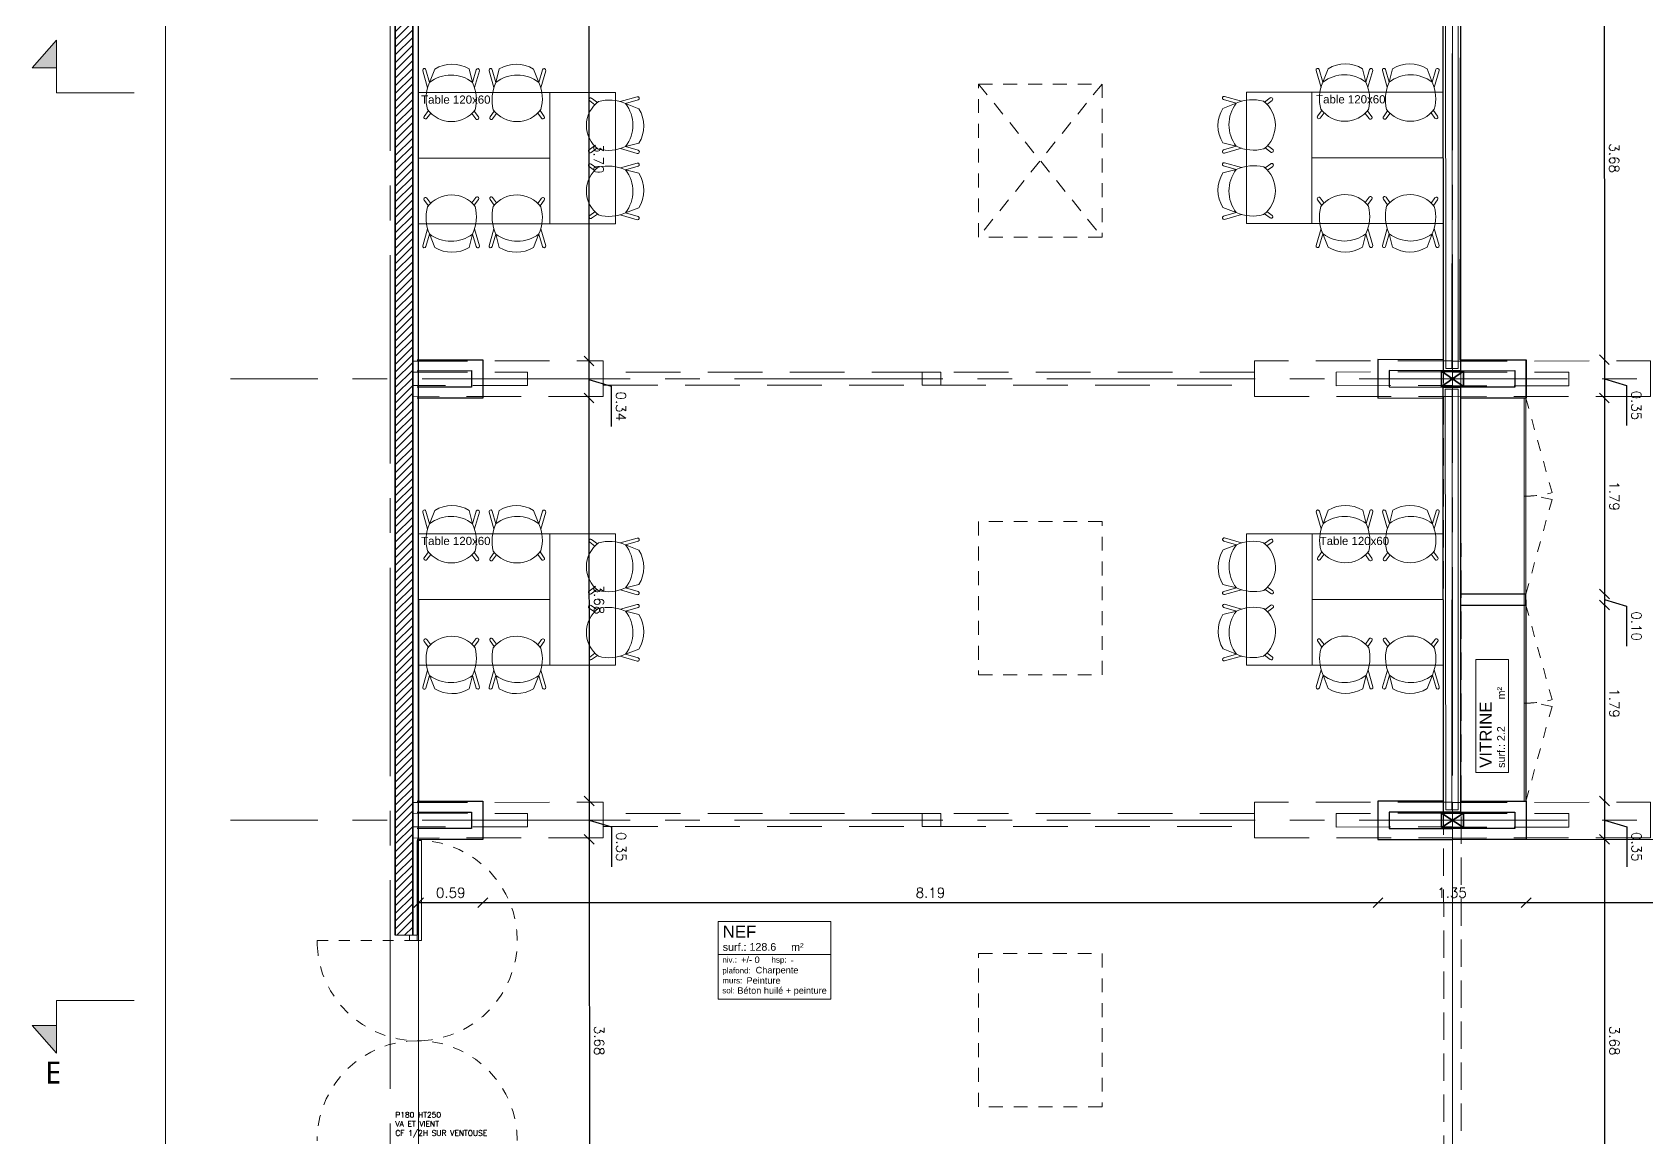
# Model space of a CAD drawing. Header units: metres. Extents: x -32.2 to 3, y -11.4 to 27.4.
# Drawn here: x -32.22 to -17.45, y 9.36 to 19.46 of the extents above; entities that cross this region are included whole.
import ezdxf

# ---------------------------------------------------------------- set-up
doc = ezdxf.new("R2010")
doc.units = ezdxf.units.M
doc.header["$PDMODE"] = 35
for name, pattern in [('1808PS0Ex1$0$CENTER2', [28.575000000000003, 19.05, -3.175, 3.175, -3.175]), ('1808PS0Ex1$0$DASHED', [0.75, 0.5, -0.25]), ('1808PS0Ex1$0$DASHED2', [9.524999999999999, 6.35, -3.175]), ('AXES', [2, 1.25, -0.25, 0.25, -0.25]), ('DASHED', [0.75, 0.5, -0.25]), ('DASHED2', [9.524999999999999, 6.35, -3.175])]:
    doc.linetypes.add(name, pattern=pattern)
doc.layers.get('0').update_dxf_attribs({"linetype": 'CONTINUOUS'})
doc.layers.get('DEFPOINTS').update_dxf_attribs({"linetype": 'CONTINUOUS'})
for name, color, linetype, lineweight in [('1808PS0Ex1$0$Ar0-Axe2', 25, '1808PS0Ex1$0$CENTER2', 5), ('1808PS0Ex1$0$Ar2-Maçon', 25, 'CONTINUOUS', 35), ('1808PS0Ex1$0$Ar2-Vue-FIN', 33, 'CONTINUOUS', 9), ('1808PS0Ex1$0$Ar3-Charpente', 25, 'CONTINUOUS', 18), ('1808PS0Ex1$0$Ar6-Projection', 33, '1808PS0Ex1$0$DASHED2', 9), ('Ar0-Axe1', 1, 'AXES', 5), ('Ar0-Cote', 1, 'CONTINUOUS', 5), ('Ar0-Etiquettes', 9, 'CONTINUOUS', 5), ('Ar0-Texte1', 2, 'CONTINUOUS', 15), ('Ar0-Texte2', 6, 'CONTINUOUS', 15), ('Ar2-Vue-FIN', 9, 'CONTINUOUS', 9), ('Ar3-Charpente', 6, 'CONTINUOUS', 18), ('Ar6-Cloison', 3, 'CONTINUOUS', 25), ('Ar6-Doublage', 2, 'CONTINUOUS', 25), ('Ar6-Projection', 1, 'DASHED2', 9), ('Ar7-Menuiserie', 4, 'CONTINUOUS', 9), ('Ar7-Porte', 4, 'CONTINUOUS', 9), ('Ar9-Mobilier-2', 2, 'CONTINUOUS', 9)]:
    doc.layers.add(name, color=color, linetype=linetype, lineweight=lineweight)
for name, color, linetype, lineweight, plot in [('1808PS0Ex1$0$Ar0-Invisible', 25, 'CONTINUOUS', 5, False), ('Ar0-Invisible', 42, 'CONTINUOUS', 5, False), ('Ar0-SU', 42, 'CONTINUOUS', 5, False)]:
    doc.layers.add(name, color=color, linetype=linetype, lineweight=lineweight, plot=plot)
doc.styles.add('arial', font='arial.ttf')
doc.styles.add('HELV', font='swiss.ttf')
doc.styles.get("Standard").update_dxf_attribs({"font": 'romans.shx'})
doc.linetypes.add('BATTING', pattern='A,0.0001,-0.1,[134,ltypeshp.shx,S=0.1,R=0,X=-0.1,Y=0],-0.2,[134,ltypeshp.shx,S=0.1,R=180,X=0.1,Y=0],-0.1', length=0.4001)
doc.dimstyles.new('50E', dxfattribs={"dimscale": 0.5, "dimtxt": 0.18, "dimasz": 0.18, "dimexe": 0.18, "dimexo": 0.0625, "dimgap": 0.09, "dimtad": 1, "dimzin": 0, "dimdsep": 46, "dimtxsty": 'Standard', "dimblk1": 'OBLIQUE', "dimblk2": 'OBLIQUE', "dimsah": 1, "dimcen": 0, "dimse1": 1, "dimse2": 1, "dimclrt": 256, "dimadec": 0, "dimazin": 0, "dimtfac": 1, "dimtofl": 0, "dimtmove": 0, "dimatfit": 3, "dimldrblk": 'OBLIQUE', "dimfxl": 1, "dimtolj": 1, "dimtzin": 0, "dimarcsym": 0})

# ---------------------------------------------------------------- blocks, each defined once
blk = doc.blocks.new('1808PS0Ex1')
at = {"layer": '1808PS0Ex1$0$Ar2-Maçon'}
h = blk.add_hatch(dxfattribs=at)
h.set_pattern_fill('ANSI31', color=256, scale=0.4, style=0)
h.set_pattern_definition([(45, (-30.70730043629646, -100.0000000000175), (-0.03535533905932738, 0.03535533905932738), [])])
h.paths.add_polyline_path([(-27.61671632951462, 0.5499999999822653), (-27.77686342883473, 0.5499999999822653), (-27.77055688984728, -1.739408617140725e-11), (-27.61055688984743, -1.739408617140725e-11)])
h.paths.add_polyline_path([(-28.74055688984606, 9.281223467321679), (-28.90055688984603, 9.281223467321642), (-28.90055688984603, 6.090568572073948), (-27.84055688985154, 6.090568572073948), (-27.78664734164162, 1.349440086031967), (-27.62623546354503, 1.349440086031967), (-27.68055688985169, 6.250568572073973), (-28.74055688984618, 6.250568572073973)])
h.paths.add_polyline_path([(-28.90055688984603, 11.21122346732171), (-28.74055688984608, 11.21122346732171), (-28.74055688984618, 24.37848262933773), (-6.080556889845866, 24.37848262933773), (-0.4016615791242657, 24.40684772025423), (-0.3884160564948616, 23.60198743340698), (0.2714945876673482, 23.61284753113262), (0.2550823794476855, 24.61013053651573), (-6.081056369277576, 24.57848262933777), (-30.40820273309123, 24.5784826293376), (-30.40820273309123, 24.37848262933761), (-28.90055688984603, 24.37848262933773)])
at = {"layer": '1808PS0Ex1$0$Ar0-Axe2', "ltscale": 0.1}
for p, q in [((-28.94655688984869, 26.00014028219169), (-28.94655688984869, -1.016187853858185)), ((-19.23055688984869, 26.00640681752378), (-19.23055688984869, -1.016187853858185)), ((1.823962337676903, 16.29606481584904), (-30.40820273309123, 16.29606481584904)), ((1.823962337676903, 12.26138574329258), (-30.40820273309123, 12.26138574329252))]:
    blk.add_line(p, q, dxfattribs=at)
at = {"layer": '1808PS0Ex1$0$Ar0-Invisible'}
blk.add_lwpolyline([(2.994182727145244, -2.315541203338967), (-31.00212931022145, -2.315541203338967), (-31.00212931022145, 26.18445701188864), (2.994182727145244, 26.18445701188864)], close=True, dxfattribs=at)
at = {"layer": '1808PS0Ex1$0$Ar2-Maçon'}
for points in [[(-28.74055688984663, 11.21122346732171), (-28.74055688984663, 24.37848262933773), (-6.080556889846775, 24.37848262933773), (-0.4016615791247204, 24.40684772025423), (-0.388416056495771, 23.60198743340698), (0.2714945876664387, 23.61284753113262), (0.255082379446776, 24.61013053651573), (-6.081056369278485, 24.57848262933777), (-28.90055688984694, 24.57848262933777), (-28.97965920974184, 24.57848262933771)], [(-28.97965920974184, 24.37848262933773), (-28.90055688984694, 24.37848262933773), (-28.90055688984694, 11.21122346732171)], [(-19.13055688984878, 16.36606480418254), (-19.33055688984859, 16.22606480418256)], [(-19.33055688984678, 16.36606480418254), (-19.13055688984696, 16.22606480418256)], [(-19.33055688984678, 16.22606480418256), (-19.33055688984678, 16.36606480418254), (-19.13055688984696, 16.36606480418254), (-19.13055688984696, 16.22606480418256), (-19.33055688984678, 16.22606480418256)], [(-19.13055688984878, 12.32638573162552), (-19.33055688984859, 12.19638573162547)], [(-19.33055688984678, 12.32638573162552), (-19.13055688984696, 12.19638573162547)], [(-19.33055688984678, 12.19638573162547), (-19.33055688984678, 12.32638573162552), (-19.13055688984696, 12.32638573162552), (-19.13055688984696, 12.19638573162547), (-19.33055688984678, 12.19638573162547)]]:
    blk.add_lwpolyline(points, dxfattribs=at)
at = {"layer": '1808PS0Ex1$0$Ar2-Vue-FIN', "linetype": '1808PS0Ex1$0$DASHED', "ltscale": 0.5}
for points in [[(-19.31830817361245, 24.37848262933773), (-19.30982858876991, 8.296044545062792)], [(-19.1495443681057, 8.295886933900135), (-19.15788509625745, 24.37848262933773)]]:
    blk.add_lwpolyline(points, dxfattribs=at)
at = {"layer": '1808PS0Ex1$0$Ar3-Charpente'}
blk.add_lwpolyline([(-28.74055688984663, 12.09888393693493), (-28.74055688984668, 11.21122346732171), (-28.90055688984694, 11.21122346732171)], dxfattribs=at)
at = {"layer": '1808PS0Ex1$0$Ar6-Projection', "linetype": '1808PS0Ex1$0$DASHED'}
for points in [[(-28.74055688984663, 16.45856479051654), (-27.0002229226352, 16.46106476515198), (-27.0002229226352, 16.13606481581697), (-28.74055688984663, 16.13356484118153)], [(-19.23055674189518, 16.46106476515198), (-21.04089085706232, 16.46106476515198), (-21.04089085706232, 16.13606481581697), (-19.23055674189518, 16.13606481581697)], [(-19.23055674189518, 16.4585646752839), (-17.42022292263528, 16.46106476515198), (-17.42022292263528, 16.13606481581697), (-19.23055674189518, 16.13356472594889)], [(-28.74055526643271, 16.3560648164082), (-27.69076525155129, 16.35681250501163), (-27.69072558818495, 16.2364056814616), (-28.74055688984663, 16.23606481581697)], [(-21.04089085706232, 16.35856479051654), (-27.0002229226352, 16.35856479051654), (-27.0002229226352, 16.23856479045241), (-21.04089085706232, 16.23856479045241)], [(-24.08055842542798, 16.35757785266901), (-23.91055603428576, 16.35757785266901), (-23.91055603428576, 16.23763305002046), (-24.08055842542798, 16.23763305002046)], [(-19.23055688984869, 16.36106476515198), (-20.29537618564018, 16.35856479051654), (-20.29537618564018, 16.23356484118153), (-19.23055688984869, 16.23606481581697)], [(-19.23055674189518, 16.3585646752839), (-18.16573759405719, 16.35856479051654), (-18.16573759405719, 16.23356484118153), (-19.23055674189518, 16.23356472594889)], [(-28.74055688984663, 12.42388571796002), (-27.0002229226352, 12.42638569259547), (-27.0002229226352, 12.10138574326046), (-28.74055688984663, 12.09888576862502)], [(-19.23055674189518, 12.42638569259547), (-21.04089085706232, 12.42638569259547), (-21.04089085706232, 12.10138574326046), (-19.23055674189518, 12.10138574326046)], [(-19.23055674189518, 12.42388560272738), (-17.42022292263528, 12.42638569259547), (-17.42022292263528, 12.10138574326046), (-19.23055674189518, 12.09888565339238)], [(-28.74055526643271, 12.32138574385168), (-27.69076525155129, 12.32213343245511), (-27.69072558818495, 12.20172660890508), (-28.74055688984663, 12.20138574326046)], [(-21.04089085706232, 12.32388571796002), (-27.0002229226352, 12.32388571796002), (-27.0002229226352, 12.2038857178959), (-21.04089085706232, 12.2038857178959)], [(-24.08055842542798, 12.3228987801125), (-23.91055603428576, 12.3228987801125), (-23.91055603428576, 12.20295397746395), (-24.08055842542798, 12.20295397746395)], [(-19.23055688984869, 12.32638569259547), (-20.29537618564018, 12.32388571796002), (-20.29537618564018, 12.19888576862502), (-19.23055688984869, 12.20138574326046)], [(-19.23055674189518, 12.32388560272738), (-18.16573759405719, 12.32388571796002), (-18.16573759405719, 12.19888576862502), (-19.23055674189518, 12.19888565339238)]]:
    blk.add_lwpolyline(points, close=True, dxfattribs=at)
blk = doc.blocks.new('LOTTUS')
blk.add_lwpolyline([(0.1098644995359308, -0.2173322060267537, -0.4957376398477275), (0.1064533259424643, 0.2190232531730913, -0.1644118430725165), (0.3581843181733575, 0.1947238961932918, -0.3381160712990178), (0.3576651722341033, -0.1990109897463768, -0.1745926867456057)], format="xyb", close=True)
for points in [[(0.07269182625478265, 0.1880864443608097), (0.02440707238369555, 0.223703610778557, -0.9999999999999999), (0.04221565559252127, 0.2478459877140295), (0.09452952352095068, 0.2092567521773283)], [(0.3111280003906138, 0.2123543770689515), (0.4651405126541555, 0.2568557918844867, -0.9999999999999999), (0.4734682413767075, 0.2280348110836279), (0.3581843181732651, 0.1947238961934161)], [(0.3581843181728317, 0.1947238961935263), (0.4807053084217898, 0.1631627545978027, -0.2832723796531212), (0.4802850478206082, -0.1512170105782076), (0.3576651722341033, -0.1990109897463768)], [(0.0782221087045265, -0.188469666073626), (0.0299373548334394, -0.2240868324913734, 0.9999999999999999), (0.04774593804226512, -0.2482292094268459), (0.1000598059706945, -0.2096399738901447)], [(0.3098825222390467, -0.2164571253438581), (0.4651405126541555, -0.2613184170229808, 0.9999999999999999), (0.4734682413767075, -0.2324974362221219), (0.3581843181732651, -0.1991865213319102)]]:
    blk.add_lwpolyline(points, format="xyb")
blk = doc.blocks.new('MOB_3xtable120x60')
for points in [[(0, 0.599999999999909), (1.200000000000045, 0.599999999999909), (1.200000000000045, 0), (0, 0), (0, 0.599999999999909)], [(1.200000000000045, 0), (1.200000000000045, 0.6000000000000227)], [(1.200000000000045, 0.6000000000000227), (1.200000000000045, 0)], [(1.799999999999955, 0.6000000000000227), (1.799999999999955, -0.6000000000000227), (1.200000000000045, -0.6000000000000227), (1.200000000000045, 0.6000000000000227), (1.799999999999955, 0.6000000000000227)], [(0, -1.13686837721616e-13), (1.200000000000045, -1.13686837721616e-13), (1.200000000000045, -0.6000000000000227), (0, -0.6000000000000227), (0, -1.13686837721616e-13)]]:
    blk.add_lwpolyline(points)
at = {"xscale": -0.9999999999999997}
for p, rotation in [((0.2990895475347664, 0.3349338223704734), 269.9974454523128), ((1.534933822370519, 0.3009104521165611), 179.9974454523129), ((0.9009104521571842, -0.3349338220207194), 89.9974455189087)]:
    blk.add_blockref('LOTTUS', p, dxfattribs=dict(at, rotation=rotation))
for p, rotation in [((0.9009104521571842, 0.3349338220207194), 90.00255448109125), ((1.534933822020768, -0.3009104525058568), 0.002554481091243947), ((0.2990895475347664, -0.3349338223704734), 270.0025545476871)]:
    blk.add_blockref('LOTTUS', p, dxfattribs=dict(rotation=rotation))
blk = doc.blocks.new('Etiq-SML-piece')
at = {"layer": 'Ar0-Texte1'}
blk.add_lwpolyline([(-0.4659247579503472, 0.6589171117387878), (0.5659247579503471, 0.6589171117388446), (0.565924757950404, 0.3576282829875481), (-0.4659247579503472, 0.3576282829875481)], close=True, dxfattribs=at)
at = {"layer": 'Ar0-Texte1', "char_height": 0.07, "width": 0.1553021768689233, "attachment_point": 1, "style": 'HELV'}
for s, insert in [('surf.:', (-0.4230409586853284, 0.4616191146502899)), ('m²', (0.202467720800496, 0.4616191146502899))]:
    blk.add_mtext(s, dxfattribs=dict(at, insert=insert))
at = {"layer": 'Ar0-Texte1', "style": 'HELV'}
blk.add_attdef('NOM', (-0.4230409586853284, 0.5116962545419653), '', height=0.11, rotation=359.9999999999968, dxfattribs=at)
blk.add_attdef('SURFACE', (-0.178280560903886, 0.392644143403686), '', height=0.07, dxfattribs=at)
blk = doc.blocks.new('Etiq-BIG-piece')
at = {"layer": 'Ar0-Texte1'}
blk.add_lwpolyline([(-0.4659247579503472, 0.6589171117387878), (0.5659247579503471, 0.6589171117388446), (0.565924757950404, 0.3576282829875481), (-0.4659247579503472, 0.3576282829875481)], close=True, dxfattribs=at)
at = {"layer": 'Ar0-Texte2'}
blk.add_lwpolyline([(-0.4659247579503472, 0.6589171117387878), (0.5659247579503471, 0.6589171117388446), (0.565924757950404, -0.04999999999999999), (-0.4659247579503472, -0.04999999999999999)], close=True, dxfattribs=at)
at = {"layer": 'Ar0-Texte1', "char_height": 0.07, "width": 0.1553021768689233, "attachment_point": 1, "style": 'HELV'}
for s, insert in [('surf.:', (-0.4230409586853284, 0.4616191146502899)), ('m²', (0.202467720800496, 0.4616191146502899))]:
    blk.add_mtext(s, dxfattribs=dict(at, insert=insert))
at = {"layer": 'Ar0-Texte1', "style": 'HELV'}
blk.add_attdef('NOM', (-0.4230409586853284, 0.5116962545419653), '', height=0.11, rotation=359.9999999999968, dxfattribs=at)
blk.add_attdef('SURFACE', (-0.178280560903886, 0.392644143403686), '', height=0.07, dxfattribs=at)
at = {"layer": 'Ar0-Texte2', "width": 0.1411837971535666, "attachment_point": 1, "style": 'HELV'}
for s, insert, char_height in [('{\\fArial|b0|i0|c0|p34;niv.:}', (-0.4269394858912392, 0.3364343522337208), 0.05230598233063431), ('{\\fArial|b0|i0|c0|p34;hsp:}', (0.02331649080463194, 0.3364343522337208), 0.0522902952420617), ('{\\fArial|b0|i0|c0|p34;plafond:}', (-0.4269394858912392, 0.2376998877368919), 0.05230598233063431), ('{\\fArial|b0|i0|c0|p34;sol:}', (-0.4269394858912392, 0.05541138265676865), 0.05230598233063431), ('{\\fArial|b0|i0|c0|p34;murs:}', (-0.4269394858912392, 0.1465556351968303), 0.05230598233063431)]:
    blk.add_mtext(s, dxfattribs=dict(at, insert=insert, char_height=char_height))
at = {"layer": 'Ar0-Texte2', "style": 'HELV'}
for tag, p in [('NIV', (-0.2548923381198733, 0.2804519108652926)), ('HSP', (0.1991466370816397, 0.2766506339811599)), ('MTX-MURS', (-0.2054641779579924, 0.0904497757465606)), ('MTX-P', (-0.1218304624152324, 0.1854570142098282)), ('MTX-SOL', (-0.2891205461875188, -0.0007438440247142242))]:
    blk.add_attdef(tag, p, '', height=0.06, rotation=359.9999999999968, dxfattribs=at)
blk = doc.blocks.new('B-MINT-Vitrine2')
at = {"layer": 'Ar2-Vue-FIN', "linetype": 'DASHED', "ltscale": 0.2}
for p, q in [((-0.000396666682039637, -0.004261660394167421), (0.238023304002013, -0.8690054732748451)), ((-0.0003966666820378606, -1.796535832719922), (0.238023304002013, -0.9317878373532253)), ((-0.0003966666820378606, -1.896527467747891), (0.238023304002013, -2.761275463114587)), ((-0.000396666682039637, -3.688801640073645), (0.238023304002013, -2.824057827192968))]:
    blk.add_line(p, q, dxfattribs=at)
for centre, start, end in [((-0.0003980203351723333, 0.02072414249144394), 269.969023183455, 285.0011588979846), ((-0.0003980203351705569, -1.821517453119514), 74.99884110201552, 90.03097681654505), ((-0.0003980203351705569, -1.871545847348299), 269.969023183455, 285.0011588979845), ((-0.0003980203351723333, -3.713787442959257), 74.9988411020154, 90.03097681654505)]:
    blk.add_arc(centre, 0.9211207939626173, start, end, dxfattribs=at)
at = {"layer": 'Ar7-Menuiserie'}
for points in [[(-0.0008960219105542677, -0.9003967937785387), (-0.01538128992105925, -0.9003967937785387), (-0.01538128992105925, -0.004257754837155403), (-0.0008960219105542677, -0.004257754837155403)], [(-0.0008960219105542677, -0.9003967937785387), (-0.01538128992105925, -0.9003967937785387), (-0.01538128992105925, -1.796535832719922), (-0.0008960219105542677, -1.796535832719922)], [(-0.0008960219105542677, -2.792666506689274), (-0.01538128992105925, -2.792666506689274), (-0.01538128992105925, -1.896527467747891), (-0.0008960219105542677, -1.896527467747891)], [(-0.0008960219105542677, -2.792666506689274), (-0.01538128992105925, -2.792666506689274), (-0.01538128992105925, -3.688805545630657), (-0.0008960219105542677, -3.688805545630657)]]:
    blk.add_lwpolyline(points, close=True, dxfattribs=at)
blk = doc.blocks.new('_OBLIQUE')
at = {"color": 0, "linetype": 'ByBlock'}
blk.add_line((-0.5, -0.5), (0.5, 0.5), dxfattribs=at)
blk = doc.blocks.new('*D31')
at = {"layer": 'Ar0-Cote', "color": 0, "lineweight": -2, "transparency": 16777216}
blk.add_line((-27.13103444448494, 20.15619332863362), (-27.12909925174492, 16.45999276394248), dxfattribs=at)
at = {"layer": 'DEFPOINTS', "color": 0, "transparency": 16777216}
for p in [(-27.84890661917677, 20.15581747754102), (-28.1005568898467, 16.45948414496048), (-27.12909925174492, 16.45999276394248)]:
    blk.add_point(p, dxfattribs=at)
at = {"layer": 'Ar0-Cote', "color": 0, "lineweight": -2, "transparency": 16777216, "xscale": 0.09, "yscale": 0.09, "zscale": 0.09}
for p, rotation in [((-27.13103444448494, 20.15619332863362), 90.02999793016518), ((-27.12909925174492, 16.45999276394248), 270.0299979301652)]:
    blk.add_blockref('_OBLIQUE', p, dxfattribs=dict(at, rotation=rotation))
at = {"layer": 'Ar0-Cote', "transparency": 16777216, "insert": (-27.04006686045023, 18.30814016692441), "char_height": 0.09, "attachment_point": 5, "rotation": 270.0299979301652}
blk.add_mtext('\\A1;3.70', dxfattribs=at)
blk = doc.blocks.new('*D32')
at = {"layer": 'Ar0-Cote', "color": 0, "lineweight": -2, "transparency": 16777216}
for p, q in [((-27.12909925174491, 16.45999276394248), (-27.12892205052442, 16.12154004154889)), ((-27.12901065113466, 16.29076640274569), (-26.92647887245955, 16.23012243250383)), ((-26.92647887245955, 16.23012243250383), (-26.92628590223445, 15.86155105444841))]:
    blk.add_line(p, q, dxfattribs=at)
at = {"layer": 'DEFPOINTS', "color": 0, "transparency": 16777216}
for p in [(-28.1005568898467, 16.45948414496048), (-28.1005568898467, 16.12103132979094), (-27.12892205052442, 16.12154004154889)]:
    blk.add_point(p, dxfattribs=at)
at = {"layer": 'Ar0-Cote', "color": 0, "lineweight": -2, "transparency": 16777216, "xscale": 0.09, "yscale": 0.09, "zscale": 0.09}
for p, rotation in [((-27.12909925174491, 16.45999276394248), 90.02999793016518), ((-27.12892205052442, 16.12154004154889), 270.0299979301652)]:
    blk.add_blockref('_OBLIQUE', p, dxfattribs=dict(at, rotation=rotation))
at = {"layer": 'Ar0-Cote', "transparency": 16777216, "insert": (-26.8363823996823, 16.04588386411247), "char_height": 0.09, "attachment_point": 5, "rotation": 270.0299979301652}
blk.add_mtext('\\A1;0.34', dxfattribs=at)
blk = doc.blocks.new('*D33')
at = {"layer": 'Ar0-Cote', "color": 0, "lineweight": -2, "transparency": 16777216}
blk.add_line((-27.12892205052443, 16.12154004154889), (-27.12699298166765, 12.43703603824113), dxfattribs=at)
at = {"layer": 'DEFPOINTS', "color": 0, "transparency": 16777216}
for p in [(-28.1005568898467, 16.12103132979094), (-28.1005568898467, 12.43652631649469), (-27.12699298166765, 12.43703603824113)]:
    blk.add_point(p, dxfattribs=at)
at = {"layer": 'Ar0-Cote', "color": 0, "lineweight": -2, "transparency": 16777216, "xscale": 0.09, "yscale": 0.09, "zscale": 0.09}
for p, rotation in [((-27.12892205052443, 16.12154004154889), 90.02999793016518), ((-27.12699298166765, 12.43703603824113), 270.0299979301652)]:
    blk.add_blockref('_OBLIQUE', p, dxfattribs=dict(at, rotation=rotation))
at = {"layer": 'Ar0-Cote', "transparency": 16777216, "insert": (-27.03795752843134, 14.27933516053137), "char_height": 0.09, "attachment_point": 5, "rotation": 270.0299979301652}
blk.add_mtext('\\A1;3.68', dxfattribs=at)
blk = doc.blocks.new('*D34')
at = {"layer": 'Ar0-Cote', "color": 0, "lineweight": -2, "transparency": 16777216}
for p, q in [((-27.12699298166768, 12.43703603824113), (-27.12680955244072, 12.08668788002093)), ((-27.1269012670542, 12.26186195913103), (-26.92436948837909, 12.20121798888917)), ((-26.92436948837909, 12.20121798888917), (-26.92417876199381, 11.83693232453207))]:
    blk.add_line(p, q, dxfattribs=at)
at = {"layer": 'DEFPOINTS', "color": 0, "transparency": 16777216}
for p in [(-28.1005568898467, 12.43652631649469), (-28.10032262557541, 12.08617818488982), (-27.12680955244072, 12.08668788002093)]:
    blk.add_point(p, dxfattribs=at)
at = {"layer": 'Ar0-Cote', "color": 0, "lineweight": -2, "transparency": 16777216, "xscale": 0.09, "yscale": 0.09, "zscale": 0.09}
for p, rotation in [((-27.12699298166768, 12.43703603824113), 90.02999793016518), ((-27.12680955244072, 12.08668788002093), 270.0299979301652)]:
    blk.add_blockref('_OBLIQUE', p, dxfattribs=dict(at, rotation=rotation))
at = {"layer": 'Ar0-Cote', "transparency": 16777216, "insert": (-26.83427413752175, 12.01912227734698), "char_height": 0.09, "attachment_point": 5, "rotation": 270.0299979301652}
blk.add_mtext('\\A1;0.35', dxfattribs=at)
blk = doc.blocks.new('*D35')
at = {"layer": 'Ar0-Cote', "color": 0, "lineweight": -2, "transparency": 16777216}
blk.add_line((-27.12680955244073, 12.08668788002093), (-27.12488285643167, 8.406715994324069), dxfattribs=at)
at = {"layer": 'DEFPOINTS', "color": 0, "transparency": 16777216}
for p in [(-28.10032262557541, 12.08617818488982), (-28.09924830076132, 8.406205852923193), (-27.12488285643167, 8.406715994324069)]:
    blk.add_point(p, dxfattribs=at)
at = {"layer": 'Ar0-Cote', "color": 0, "lineweight": -2, "transparency": 16777216, "xscale": 0.09, "yscale": 0.09, "zscale": 0.09}
for p, rotation in [((-27.12680955244073, 12.08668788002093), 90.02999793016518), ((-27.12488285643167, 8.406715994324069), 270.0299979301652)]:
    blk.add_blockref('_OBLIQUE', p, dxfattribs=dict(at, rotation=rotation))
at = {"layer": 'Ar0-Cote', "transparency": 16777216, "insert": (-27.0358462167715, 10.24674905780885), "char_height": 0.09, "attachment_point": 5, "rotation": 270.0299979301652}
blk.add_mtext('\\A1;3.68', dxfattribs=at)
blk = doc.blocks.new('*D48')
at = {"layer": 'Ar0-Cote', "color": 0, "lineweight": -2, "transparency": 16777216}
blk.add_line((-17.84274183295289, 20.15605712872552), (-17.84149007878769, 16.47143634315533), dxfattribs=at)
at = {"layer": 'DEFPOINTS', "color": 0, "transparency": 16777216}
for p in [(-18.55838859611931, 20.15581400633417), (-18.56023485769732, 16.47119216829363), (-17.84149007878769, 16.47143634315533)]:
    blk.add_point(p, dxfattribs=at)
at = {"layer": 'Ar0-Cote', "color": 0, "lineweight": -2, "transparency": 16777216, "xscale": 0.09, "yscale": 0.09, "zscale": 0.09}
for p, rotation in [((-17.84274183295289, 20.15605712872552), 90.01946475148158), ((-17.84149007878769, 16.47143634315533), 270.0194647514816)]:
    blk.add_blockref('_OBLIQUE', p, dxfattribs=dict(at, rotation=rotation))
at = {"layer": 'Ar0-Cote', "transparency": 16777216, "insert": (-17.75211596106385, 18.31377731109997), "char_height": 0.09, "attachment_point": 5, "rotation": 270.01946475148156}
blk.add_mtext('\\A1;3.68', dxfattribs=at)
blk = doc.blocks.new('*D49')
at = {"layer": 'Ar0-Cote', "color": 0, "lineweight": -2, "transparency": 16777216}
for p, q in [((-17.84149007878771, 16.47143634315533), (-17.84137112054272, 16.12127491827806)), ((-17.84143059966522, 16.2963556307167), (-17.63890997311803, 16.23567442833132)), ((-17.63890997311803, 16.23567442833132), (-17.63878621651989, 15.87138873506715))]:
    blk.add_line(p, q, dxfattribs=at)
at = {"layer": 'DEFPOINTS', "color": 0, "transparency": 16777216}
for p in [(-18.56023485769732, 16.47119216829363), (-18.55838986752225, 16.12103132979086), (-17.84137112054272, 16.12127491827806)]:
    blk.add_point(p, dxfattribs=at)
at = {"layer": 'Ar0-Cote', "color": 0, "lineweight": -2, "transparency": 16777216, "xscale": 0.09, "yscale": 0.09, "zscale": 0.09}
for p, rotation in [((-17.84149007878771, 16.47143634315533), 90.01946475148158), ((-17.84137112054272, 16.12127491827806), 270.0194647514816)]:
    blk.add_blockref('_OBLIQUE', p, dxfattribs=dict(at, rotation=rotation))
at = {"layer": 'Ar0-Cote', "transparency": 16777216, "insert": (-17.54884810001251, 16.05356215685877), "char_height": 0.09, "attachment_point": 5, "rotation": 270.01946475148156}
blk.add_mtext('\\A1;0.35', dxfattribs=at)
blk = doc.blocks.new('*D50')
at = {"layer": 'Ar0-Cote', "color": 0, "lineweight": -2, "transparency": 16777216}
blk.add_line((-17.84137112054272, 16.12127491827806), (-17.8407622463041, 14.32901351600233), dxfattribs=at)
at = {"layer": 'DEFPOINTS', "color": 0, "transparency": 16777216}
for p in [(-18.55838986752225, 16.12103132979086), (-18.55937344803132, 14.32876938652001), (-17.8407622463041, 14.32901351600233)]:
    blk.add_point(p, dxfattribs=at)
at = {"layer": 'Ar0-Cote', "color": 0, "lineweight": -2, "transparency": 16777216, "xscale": 0.09, "yscale": 0.09, "zscale": 0.09}
for p, rotation in [((-17.84137112054272, 16.12127491827806), 90.01946475148158), ((-17.8407622463041, 14.32901351600233), 270.0194647514816)]:
    blk.add_blockref('_OBLIQUE', p, dxfattribs=dict(at, rotation=rotation))
at = {"layer": 'Ar0-Cote', "transparency": 16777216, "insert": (-17.75106668861697, 15.22517479229974), "char_height": 0.09, "attachment_point": 5, "rotation": 270.01946475148156}
blk.add_mtext('\\A1;1.79', dxfattribs=at)
blk = doc.blocks.new('*D51')
at = {"layer": 'Ar0-Cote', "color": 0, "lineweight": -2, "transparency": 16777216}
for p, q in [((-17.84076224630408, 14.32901351600233), (-17.84072826821938, 14.2289967870006)), ((-17.84074525726173, 14.27900515150147), (-17.63822463071454, 14.21832394911609)), ((-17.63822463071454, 14.21832394911609), (-17.6381008741164, 13.85403825585192))]:
    blk.add_line(p, q, dxfattribs=at)
at = {"layer": 'DEFPOINTS', "color": 0, "transparency": 16777216}
for p in [(-18.55937344803132, 14.32876938652001), (-18.55937344803132, 14.22875264597511), (-17.84072826821938, 14.2289967870006)]:
    blk.add_point(p, dxfattribs=at)
at = {"layer": 'Ar0-Cote', "color": 0, "lineweight": -2, "transparency": 16777216, "xscale": 0.09, "yscale": 0.09, "zscale": 0.09}
for p, rotation in [((-17.84076224630408, 14.32901351600233), 90.01946475148158), ((-17.84072826821938, 14.2289967870006), 270.0194647514816)]:
    blk.add_blockref('_OBLIQUE', p, dxfattribs=dict(at, rotation=rotation))
at = {"layer": 'Ar0-Cote', "transparency": 16777216, "insert": (-17.54816275760903, 14.03621167764354), "char_height": 0.09, "attachment_point": 5, "rotation": 270.01946475148156}
blk.add_mtext('\\A1;0.10', dxfattribs=at)
blk = doc.blocks.new('*D52')
at = {"layer": 'Ar0-Cote', "color": 0, "lineweight": -2, "transparency": 16777216}
blk.add_line((-17.84072826821938, 14.2289967870006), (-17.84011940412398, 12.43676524197635), dxfattribs=at)
at = {"layer": 'DEFPOINTS', "color": 0, "transparency": 16777216}
for p in [(-18.55937344803132, 14.22875264597511), (-18.57385859760513, 12.43651597315194), (-17.84011940412398, 12.43676524197635)]:
    blk.add_point(p, dxfattribs=at)
at = {"layer": 'Ar0-Cote', "color": 0, "lineweight": -2, "transparency": 16777216, "xscale": 0.09, "yscale": 0.09, "zscale": 0.09}
for p, rotation in [((-17.84072826821938, 14.2289967870006), 90.01946475148158), ((-17.84011940412398, 12.43676524197635), 270.0194647514816)]:
    blk.add_blockref('_OBLIQUE', p, dxfattribs=dict(at, rotation=rotation))
at = {"layer": 'Ar0-Cote', "transparency": 16777216, "insert": (-17.75042384136524, 13.33291158964802), "char_height": 0.09, "attachment_point": 5, "rotation": 270.01946475148156}
blk.add_mtext('\\A1;1.79', dxfattribs=at)
blk = doc.blocks.new('*D53')
at = {"layer": 'Ar0-Cote', "color": 0, "lineweight": -2, "transparency": 16777216}
for p, q in [((-17.84011940412397, 12.43676524197635), (-17.84000038627844, 12.08642837894642)), ((-17.84005989520121, 12.26159681046138), (-17.63753926865402, 12.200915608076)), ((-17.63753926865402, 12.200915608076), (-17.63741551205588, 11.83662991481183))]:
    blk.add_line(p, q, dxfattribs=at)
at = {"layer": 'DEFPOINTS', "color": 0, "transparency": 16777216}
for p in [(-18.57385859760513, 12.43651597315194), (-18.57387816495723, 12.08617906304129), (-17.84000038627844, 12.08642837894642)]:
    blk.add_point(p, dxfattribs=at)
at = {"layer": 'Ar0-Cote', "color": 0, "lineweight": -2, "transparency": 16777216, "xscale": 0.09, "yscale": 0.09, "zscale": 0.09}
for p, rotation in [((-17.84011940412397, 12.43676524197635), 90.01946475148158), ((-17.84000038627844, 12.08642837894642), 270.0194647514816)]:
    blk.add_blockref('_OBLIQUE', p, dxfattribs=dict(at, rotation=rotation))
at = {"layer": 'Ar0-Cote', "transparency": 16777216, "insert": (-17.54747739554851, 12.01880333660346), "char_height": 0.09, "attachment_point": 5, "rotation": 270.01946475148156}
blk.add_mtext('\\A1;0.35', dxfattribs=at)
blk = doc.blocks.new('*D54')
at = {"layer": 'Ar0-Cote', "color": 0, "lineweight": -2, "transparency": 16777216}
blk.add_line((-17.84000038627845, 12.08642837894642), (-17.83875010707576, 8.406149242614068), dxfattribs=at)
at = {"layer": 'DEFPOINTS', "color": 0, "transparency": 16777216}
for p in [(-18.57387816495723, 12.08617906304129), (-19.15788587309545, 8.405701100515959), (-17.83875010707576, 8.406149242614068)]:
    blk.add_point(p, dxfattribs=at)
at = {"layer": 'Ar0-Cote', "color": 0, "lineweight": -2, "transparency": 16777216, "xscale": 0.09, "yscale": 0.09, "zscale": 0.09}
for p, rotation in [((-17.84000038627845, 12.08642837894642), 90.01946475148158), ((-17.83875010707576, 8.406149242614068), 270.0194647514816)]:
    blk.add_blockref('_OBLIQUE', p, dxfattribs=dict(at, rotation=rotation))
at = {"layer": 'Ar0-Cote', "transparency": 16777216, "insert": (-17.74937525187067, 10.24631938593978), "char_height": 0.09, "attachment_point": 5, "rotation": 270.01946475148156}
blk.add_mtext('\\A1;3.68', dxfattribs=at)
blk = doc.blocks.new('*D66')
at = {"layer": 'Ar0-Cote', "color": 0, "lineweight": -2, "transparency": 16777216}
blk.add_line((-28.6871221372191, 11.50863035516824), (-28.09970414406137, 11.50863035516824), dxfattribs=at)
at = {"layer": 'DEFPOINTS', "color": 0, "transparency": 16777216}
for p in [(-28.09970414406137, 11.50863035516824), (-28.6871221372191, 11.1612234673217), (-28.09970414406137, 11.1612234673217)]:
    blk.add_point(p, dxfattribs=at)
at = {"layer": 'Ar0-Cote', "color": 0, "lineweight": -2, "transparency": 16777216, "xscale": 0.09, "yscale": 0.09, "zscale": 0.09, "rotation": 180}
blk.add_blockref('_OBLIQUE', (-28.6871221372191, 11.50863035516824), dxfattribs=at)
at = {"layer": 'Ar0-Cote', "color": 0, "lineweight": -2, "transparency": 16777216, "xscale": 0.09, "yscale": 0.09, "zscale": 0.09}
blk.add_blockref('_OBLIQUE', (-28.09970414406137, 11.50863035516824), dxfattribs=at)
at = {"layer": 'Ar0-Cote', "transparency": 16777216, "insert": (-28.39341314064024, 11.59863035516824), "char_height": 0.09, "attachment_point": 5}
blk.add_mtext('\\A1;0.59', dxfattribs=at)
blk = doc.blocks.new('*D67')
at = {"layer": 'Ar0-Cote', "color": 0, "lineweight": -2, "transparency": 16777216}
blk.add_line((-28.09970414406138, 11.50863035516824), (-19.91212042200455, 11.50863035516826), dxfattribs=at)
at = {"layer": 'DEFPOINTS', "color": 0, "transparency": 16777216}
for p in [(-19.91212042200455, 12.08617573136508), (-19.91212042200455, 11.50863035516826), (-28.09970414406137, 11.1612234673217)]:
    blk.add_point(p, dxfattribs=at)
at = {"layer": 'Ar0-Cote', "color": 0, "lineweight": -2, "transparency": 16777216, "xscale": 0.09, "yscale": 0.09, "zscale": 0.09, "rotation": 180.0000000000001}
blk.add_blockref('_OBLIQUE', (-28.09970414406138, 11.50863035516824), dxfattribs=at)
at = {"layer": 'Ar0-Cote', "color": 0, "lineweight": -2, "transparency": 16777216, "xscale": 0.09, "yscale": 0.09, "zscale": 0.09}
blk.add_blockref('_OBLIQUE', (-19.91212042200455, 11.50863035516826), dxfattribs=at)
at = {"layer": 'Ar0-Cote', "transparency": 16777216, "insert": (-24.00591228303297, 11.59863035516825), "char_height": 0.09, "attachment_point": 5}
blk.add_mtext('\\A1;8.19', dxfattribs=at)
blk = doc.blocks.new('*D68')
at = {"layer": 'Ar0-Cote', "color": 0, "lineweight": -2, "transparency": 16777216}
blk.add_line((-19.91212042200455, 11.50863035516826), (-18.55752170026223, 11.50863035516826), dxfattribs=at)
at = {"layer": 'DEFPOINTS', "color": 0, "transparency": 16777216}
for p in [(-19.91212042200455, 12.08617573136508), (-18.55752170026223, 12.0998151217979), (-18.55752170026223, 11.50863035516826)]:
    blk.add_point(p, dxfattribs=at)
at = {"layer": 'Ar0-Cote', "color": 0, "lineweight": -2, "transparency": 16777216, "xscale": 0.09, "yscale": 0.09, "zscale": 0.09, "rotation": 180.0000000000001}
blk.add_blockref('_OBLIQUE', (-19.91212042200455, 11.50863035516826), dxfattribs=at)
at = {"layer": 'Ar0-Cote', "color": 0, "lineweight": -2, "transparency": 16777216, "xscale": 0.09, "yscale": 0.09, "zscale": 0.09}
blk.add_blockref('_OBLIQUE', (-18.55752170026223, 11.50863035516826), dxfattribs=at)
at = {"layer": 'Ar0-Cote', "transparency": 16777216, "insert": (-19.23482106113339, 11.59863035516826), "char_height": 0.09, "attachment_point": 5}
blk.add_mtext('\\A1;1.35', dxfattribs=at)
blk = doc.blocks.new('*D69')
at = {"layer": 'Ar0-Cote', "color": 0, "lineweight": -2, "transparency": 16777216}
blk.add_line((-18.55752170026223, 11.50863035516826), (-10.22055688915415, 11.50863035516828), dxfattribs=at)
at = {"layer": 'DEFPOINTS', "color": 0, "transparency": 16777216}
for p in [(-18.55752170026223, 12.0998151217979), (-10.22055688915415, 12.08594413959071), (-10.22055688915415, 11.50863035516828)]:
    blk.add_point(p, dxfattribs=at)
at = {"layer": 'Ar0-Cote', "color": 0, "lineweight": -2, "transparency": 16777216, "xscale": 0.09, "yscale": 0.09, "zscale": 0.09, "rotation": 180.0000000000001}
blk.add_blockref('_OBLIQUE', (-18.55752170026223, 11.50863035516826), dxfattribs=at)
at = {"layer": 'Ar0-Cote', "color": 0, "lineweight": -2, "transparency": 16777216, "xscale": 0.09, "yscale": 0.09, "zscale": 0.09}
blk.add_blockref('_OBLIQUE', (-10.22055688915415, 11.50863035516828), dxfattribs=at)
at = {"layer": 'Ar0-Cote', "transparency": 16777216, "insert": (-14.38903929470819, 11.59863035516827), "char_height": 0.09, "attachment_point": 5}
blk.add_mtext('\\A1;8.34', dxfattribs=at)

msp = doc.modelspace()

# ---------------------------------------------------------------- hatches: boundary and pattern name
at = {"layer": 'Ar0-Axe1'}
for points in [[(-32.00030006603447, 19.39145155874678), (-32.2207245573868, 19.13910715387124), (-32.00030006603447, 19.13910715387124)], [(-32.00030006603447, 10.38452045084188), (-32.2207245573868, 10.38452045084188), (-32.00030006603447, 10.13217604596633)]]:
    msp.add_hatch(color=256, dxfattribs=at).paths.add_polyline_path(points)

# ---------------------------------------------------------------- linework, layer by layer
for points in [[(-32.00030006603447, 19.39145155874678), (-32.2207245573868, 19.13910715387124), (-32.00030006603447, 19.13910715387124)], [(-32.00030006603447, 19.39145155874678), (-32.00030006603447, 18.91003270878366), (-31.28815847070905, 18.91003270878366)], [(-32.00030006603447, 10.13217604596633), (-32.00030006603447, 10.61359489592945), (-31.28815847070905, 10.61359489592945)], [(-32.00030006603447, 10.13217604596633), (-32.2207245573868, 10.38452045084188), (-32.00030006603447, 10.38452045084188)]]:
    msp.add_lwpolyline(points, dxfattribs=at)
at = {"layer": 'Ar0-Invisible'}
msp.add_lwpolyline([(2.994182727145244, -2.315541203338967), (-31.00212931022145, -2.315541203338967), (-31.00212931022145, 26.18445701188864), (2.994182727145244, 26.18445701188864)], close=True, dxfattribs=at)
at = {"layer": 'Ar0-SU'}
for points in [[(-28.74055688984663, 11.21122346732171), (-28.74055688984663, 24.37848262933773)], [(-19.23055675260238, 8.406205561574383), (-19.23035121315575, 12.08621572900168), (-19.91212042035523, 12.08617819797409), (-19.91188615619741, 12.43652615985121), (-19.31256820821461, 12.43612541907453), (-19.31656318979686, 16.12120752121181), (-19.91294581171542, 16.12056098538858), (-19.91332742900702, 16.47257538698431), (-19.31237448298659, 16.47111324742873), (-19.31643777323142, 20.15578770896002), (-28.6871221372191, 20.15578824430218), (-28.6871221372191, 16.47098616844757), (-28.10055688984669, 16.47137944831146), (-28.10055688984669, 16.12103132979093), (-28.6871221372191, 16.1210640636103), (-28.68465816790336, 12.43613575051778), (-28.10055688984669, 12.43652631649468), (-28.10032262557539, 12.08617818488981), (-28.6871221372191, 12.08617818488981), (-28.6871221372191, 8.405812764382116)]]:
    msp.add_lwpolyline(points, dxfattribs=at)
for points in [[(-10.22055688915415, 12.08594413959071), (-18.55751309103953, 12.08594413959071), (-18.56023485769733, 16.47119216829363), (-19.16268930355988, 16.47119216829363), (-19.15715833510791, 20.15580194845993), (-18.55781824870973, 20.1558345350375), (-18.55869391987102, 20.55084470127251), (-10.22066255822159, 20.55081211469494), (-10.22037100463639, 20.15580085340199), (-9.62037100463639, 20.15580085340199), (-9.620539907698998, 16.47117828836853), (-10.2196521119808, 16.47117826191267), (-10.21966909343133, 12.11138571598859)], [(-19.15838986752225, 16.1210648133491), (-18.57385859760514, 16.1210648133491), (-18.57385859760514, 12.43651597315194), (-19.15838986752225, 12.43651597315194)], [(-19.23055674189518, 8.381064855563878), (-19.23055831976934, 12.08594414047008), (-9.620555486165847, 12.08621168653188), (-9.620556908880113, 8.091276880748836), (-17.72853779859211, 8.070557764432118), (-17.72933126772158, 8.381064855563878)]]:
    msp.add_lwpolyline(points, close=True, dxfattribs=at)
at = {"layer": 'Ar2-Vue-FIN', "linetype": 'DASHED', "ltscale": 0.1}
msp.add_line((-29.61555688984673, 11.16122346732169), (-28.77055688984673, 11.16122346732171), dxfattribs=at)
at = {"layer": 'Ar2-Vue-FIN'}
for points in [[(-19.17788465437455, 20.23578770046982), (-19.17838986968438, 16.39095234131661), (-19.29247014653447, 16.39081081146774), (-19.29615568574705, 20.23578770046982)], [(-19.17838986535744, 16.20106481578678), (-19.17838986968438, 12.3561003003638), (-19.29247014653447, 12.35595877051494), (-19.29666089672994, 16.20106481578678)], [(-19.29666089672994, 16.20106481578678), (-19.17838986535744, 16.20106481578678)]]:
    msp.add_lwpolyline(points, dxfattribs=at)
at = {"layer": 'Ar2-Vue-FIN', "linetype": 'BATTING', "ltscale": 0.1}
for points in [[(-19.23203378518944, 20.23578770046982), (-19.23543000810943, 16.39088157639218)], [(-19.23253899617234, 16.20106481578678), (-19.23543000810943, 12.35602953543937)]]:
    msp.add_lwpolyline(points, dxfattribs=at)
at = {"layer": 'Ar2-Vue-FIN', "linetype": 'DASHED', "ltscale": 0.1}
for centre, radius, start, end in [((-28.70055688984674, 11.1612234673217), 0.9158738996171931, 272.5031397741284, 87.49686022052016), ((-28.70067802868074, 11.16200929821331), 0.915785838903643, 182.5502034659332, 270.0075790033541), ((-28.70067802868078, 9.33043763643014), 0.915785838903643, 89.99242099664595, 177.4497965340668), ((-28.70055688975961, 9.331223467325529), 0.9158738996171931, 272.5031397741284, 87.49686022052016)]:
    msp.add_arc(centre, radius, start, end, dxfattribs=at)
at = {"layer": 'Ar6-Cloison'}
for points in [[(-19.15788465653936, 20.25578770046982), (-19.15838986752225, 16.37097713825364), (-19.31245959108234, 16.3707859968461), (-19.31616623367549, 20.25578770046982)], [(-28.70051093774172, 16.47097719153379), (-28.10055688984669, 16.47137944831146), (-28.10055688984669, 16.12103132979093), (-28.70060057120171, 16.12106481578685)], [(-19.31237448298659, 16.47111324742873), (-19.91232688405193, 16.47257538698429), (-19.91294581171532, 16.12222781516537), (-19.31290300754334, 16.12120125935627)], [(-19.15834391541728, 16.47097719153373), (-18.55838986752225, 16.47137944831139), (-18.55838986752225, 16.12103132979087), (-19.15843354887728, 16.12106481578678)], [(-28.70044389599391, 16.37097721400678), (-28.20212883010053, 16.37131238407559), (-28.20212883010053, 16.22103132979094), (-28.70060057120171, 16.22106481578685)], [(-19.31261818535424, 16.37111354438339), (-19.81093188153663, 16.37232904113251), (-19.81119736919551, 16.2220482213543), (-19.31272634677919, 16.22120110331102)], [(-19.15827687366948, 16.37097721400671), (-18.65996180777609, 16.37131238407553), (-18.65996180777609, 16.22103132979087), (-19.15843354887728, 16.22106481578678)], [(-19.31674251831445, 16.22106481578678), (-19.15838986752225, 16.22106481578678)], [(-19.15838986752225, 16.22106481578678), (-19.15838986752226, 12.33612509730083), (-19.31245959108234, 12.33593395589329), (-19.31667144465838, 16.22106481578678)], [(-28.7006239315945, 12.43612507482792), (-28.10055688984669, 12.43652631649468), (-28.10055688984669, 12.08617819797416), (-28.70055688984672, 12.08621170974786)], [(-19.31205337860742, 12.43612507482785), (-19.91212042035523, 12.43652631649461), (-19.91212042035523, 12.08617819797409), (-19.23055689872029, 12.0862162653116)], [(-19.15845690927006, 12.43612507482785), (-18.55838986752225, 12.43652631649461), (-18.55838986752225, 12.08617819797409), (-19.23055689872029, 12.08621574048983)], [(-28.70055688984669, 12.3361250973009), (-28.20212883010053, 12.33645925225882), (-28.20212883010053, 12.18617819797416), (-28.70055688984672, 12.18621171500585)], [(-19.31212042035523, 12.33612509730083), (-19.8105484801014, 12.33645925225875), (-19.8105484801014, 12.18617819797409), (-19.23055674189518, 12.1862171997941)], [(-19.15838986752226, 12.33612509730083), (-18.65996180777609, 12.33645925225875), (-18.65996180777609, 12.18617819797409), (-19.23055674189518, 12.18621656790154)]]:
    msp.add_lwpolyline(points, dxfattribs=at)
msp.add_lwpolyline([(-19.158472039218, 14.22875264597512), (-18.55937321115795, 14.22875264597511), (-18.55937344803132, 14.32876938652001), (-19.15847227609137, 14.32876938652001)], close=True, dxfattribs=at)
at = {"layer": 'Ar6-Doublage'}
msp.add_lwpolyline([(-28.6871221372191, 11.21122346732171), (-28.6871221372191, 24.37848262933773)], dxfattribs=at)
at = {"layer": 'Ar6-Projection', "color": 250, "ltscale": 0.02}
for points in [[(-23.56609192358405, 17.59172210177888), (-23.56609192358405, 18.99172210177892), (-22.43609192358394, 18.99172210177892), (-22.43609192358394, 17.59172210177894)], [(-23.56609192358405, 13.59106480422219), (-22.43609192358394, 13.59106480422219), (-22.43609192358394, 14.99106480422217), (-23.56609192358405, 14.99106480422211)], [(-23.56609192358383, 9.642798433472251), (-23.56609192358383, 11.04279843347234), (-22.43609192358372, 11.04279843347234), (-22.43609192358372, 9.642798433472365)]]:
    msp.add_lwpolyline(points, close=True, dxfattribs=at)
for points in [[(-23.56609192358405, 18.99172210177892), (-22.43609192358394, 17.59172210177894)], [(-22.43609192358394, 18.99172210177892), (-23.56609192358405, 17.59172210177888)]]:
    msp.add_lwpolyline(points, dxfattribs=at)
at = {"layer": 'Ar7-Porte', "linetype": 'DASHED', "ltscale": 0.1}
for p, q in [((-29.61555688984673, 11.1212234673217), (-29.61555688984673, 11.16122346732169)), ((-28.70055688984672, 10.2462234673217), (-28.66055688993388, 10.24622346731789)), ((-29.61555688984674, 9.371223467321713), (-29.61555688984674, 9.33122346732172))]:
    msp.add_line(p, q, dxfattribs=at)
at = {"layer": 'Ar7-Porte'}
for points in [[(-28.66055688984675, 12.0762234673217), (-28.66055688984675, 11.1612234673217), (-28.70055688984674, 11.1612234673217), (-28.70055688984674, 12.0762234673217)], [(-28.73055688984673, 11.16122346732169), (-28.70055688984674, 11.16122346732169), (-28.70055688984674, 11.21122346732171), (-28.77055688984673, 11.21122346732171), (-28.77055688984673, 11.16122346732171), (-28.73055688984673, 11.16122346732171)]]:
    msp.add_lwpolyline(points, close=True, dxfattribs=at)

# ---------------------------------------------------------------- block references
at = {"layer": 'Ar0-Etiquettes', "rotation": 90}
msp.add_blockref('Etiq-SML-piece', (-18.35941940063948, 13.16359058498328), dxfattribs=at).add_auto_attribs({'NOM': 'VITRINE', 'SURFACE': '2.2'})
at = {"layer": 'Ar0-Etiquettes'}
msp.add_blockref('Etiq-BIG-piece', (-25.4825653167362, 10.67590939170623), dxfattribs=at).add_auto_attribs({'NOM': 'NEF', 'SURFACE': '128.6', 'NIV': '+/- 0', 'HSP': '- ', 'MTX-P': 'Charpente', 'MTX-MURS': 'Peinture', 'MTX-SOL': 'Béton huilé + peinture'})
at = {"layer": 'Ar3-Charpente', "color": 142, "true_color": 0x09a3d3}
msp.add_blockref('1808PS0Ex1', (0, 0), dxfattribs=at)
at = {"layer": 'Ar7-Menuiserie'}
msp.add_blockref('B-MINT-Vitrine2', (-18.55847730768408, 16.12529266648147), dxfattribs=at)
at = {"layer": 'Ar9-Mobilier-2', "xscale": -1, "rotation": 180}
msp.add_blockref('MOB_3xtable120x60', (-28.6871221372191, 18.31335081429248), dxfattribs=at)
at = {"layer": 'Ar9-Mobilier-2', "rotation": 180}
for p in [(-19.31600832012277, 18.3159594135468), (-19.31456704731317, 14.2799101864137)]:
    msp.add_blockref('MOB_3xtable120x60', p, dxfattribs=at)
at = {"layer": 'Ar9-Mobilier-2'}
msp.add_blockref('MOB_3xtable120x60', (-28.6871221372191, 14.27877881740559), dxfattribs=at)

# ---------------------------------------------------------------- texts
at = {"layer": 'Ar0-Axe1', "insert": (-32.10144849267704, 10.05452819111821), "char_height": 0.2, "attachment_point": 1, "style": 'arial'}
msp.add_mtext_dynamic_manual_height_columns('{\\fSegoe UI Light|b0|i0|c0|p34;E}', width=0.3616265056853152, gutter_width=1, heights=[0], dxfattribs=at)
at = {"layer": 'Ar0-Texte2', "char_height": 0.075, "attachment_point": 1, "style": 'HELV'}
for insert in [(-28.66442481554845, 18.88670400644114), (-20.47828865170204, 18.88931260569546), (-28.66442481554845, 14.85213200955425), (-20.4455090414701, 14.85213200955425)]:
    msp.add_mtext_dynamic_manual_height_columns('Table 120x60', width=1.293245758262401, gutter_width=4, heights=[0], dxfattribs=dict(at, insert=insert))
at = {"layer": 'Ar7-Porte', "insert": (-28.89974382834635, 9.593807063471331), "char_height": 0.05, "attachment_point": 1}
msp.add_mtext_dynamic_manual_height_columns('\\A1;P180 HT250\\PVA ET VIENT\\PCF 1/2H SUR VENTOUSE', width=1.128533378102475, gutter_width=16.03669962049935, heights=[0], dxfattribs=at)

# ---------------------------------------------------------------- dimensions: what is measured, and where the dimension line sits
at = {"layer": 'Ar0-Cote'}
for base, p1, p2, angle, picture, middle in [((-27.12909925174492, 16.45999276394248), (-27.84890661917676, 20.15581747754101), (-28.10055688984669, 16.45948414496047), 90.02999793016518, '*D31', (-27.04006686045023, 18.30814016692441)), ((-17.84149007878769, 16.47143634315533), (-18.55838859611931, 20.15581400633417), (-18.56023485769733, 16.47119216829363), 90.01946475148156, '*D48', (-17.75211596106385, 18.31377731109997)), ((-27.12892205052442, 16.12154004154889), (-28.10055688984669, 16.45948414496047), (-28.10055688984669, 16.12103132979093), 90.02999793016518, '*D32', (-26.83645532447667, 16.18516955930783)), ((-17.84137112054272, 16.12127491827806), (-18.56023485769733, 16.47119216829363), (-18.55838986752225, 16.12103132979087), 90.01946475148156, '*D49', (-17.54889469073181, 16.19070500608764)), ((-27.12699298166765, 12.43703603824113), (-28.10055688984669, 16.12103132979093), (-28.10055688984669, 12.43652631649468), 90.02999793016518, '*D33', (-27.03795752843134, 14.27933516053137)), ((-17.8407622463041, 14.32901351600233), (-18.55838986752225, 16.12103132979087), (-18.55937344803132, 14.32876938652001), 90.01946475148156, '*D50', (-17.75106668861697, 15.22517479229974)), ((-17.84072826821938, 14.2289967870006), (-18.55937344803132, 14.32876938652001), (-18.55937344803132, 14.22875264597511), 90.01946475148156, '*D51', (-17.54820934832833, 14.17335452687241)), ((-17.84011940412398, 12.43676524197635), (-18.55937344803132, 14.22875264597511), (-18.57385859760514, 12.43651597315194), 90.01946475148156, '*D52', (-17.75042384136524, 13.33291158964802)), ((-27.12680955244072, 12.08668788002093), (-28.10055688984669, 12.43652631649468), (-28.10032262557539, 12.08617818488981), 90.02999793016518, '*D34', (-26.8343459403962, 12.15626511569318)), ((-17.84000038627844, 12.08642837894642), (-18.57385859760514, 12.43651597315194), (-18.57387816495723, 12.08617906304129), 90.01946475148156, '*D53', (-17.54752398626781, 12.15594618583232)), ((-27.12488285643167, 8.406715994324069), (-28.10032262557539, 12.08617818488981), (-28.09924830076131, 8.40620585292319), 90.02999793016518, '*D35', (-27.0358462167715, 10.24674905780885)), ((-17.83875010707576, 8.406149242614068), (-18.57387816495723, 12.08617906304129), (-19.15788587309545, 8.405701100515959), 90.01946475148156, '*D54', (-17.74937525187067, 10.24631938593978)), ((-19.91212042200455, 11.50863035516826), (-28.09970414406137, 11.1612234673217), (-19.91212042200455, 12.08617573136508), 180.0000000000001, '*D67', (-24.00591228303297, 11.59863035516825)), ((-18.55752170026223, 11.50863035516826), (-19.91212042200455, 12.08617573136508), (-18.55752170026223, 12.0998151217979), 180.0000000000001, '*D68', (-19.23482106113339, 11.59863035516826)), ((-10.22055688915415, 11.50863035516828), (-18.55752170026223, 12.0998151217979), (-10.22055688915415, 12.08594413959071), 180.0000000000001, '*D69', (-14.38903929470819, 11.59863035516827))]:
    dim = msp.add_linear_dim(base=base, p1=p1, p2=p2, angle=angle, dimstyle='50E', override={"dimtmove": 1}, dxfattribs=at)
    dim.commit()
    dim.dimension.update_dxf_attribs({"geometry": picture, "text_midpoint": middle})
dim = msp.add_aligned_dim(p1=(-28.6871221372191, 11.1612234673217), p2=(-28.09970414406137, 11.1612234673217), distance=0.3474068878465406, dimstyle='50E', dxfattribs=at)
dim.commit()
dim.dimension.update_dxf_attribs({"geometry": '*D66', "text_midpoint": (-28.39341314064024, 11.59863035516824)})

doc.saveas('drawing.dxf')
